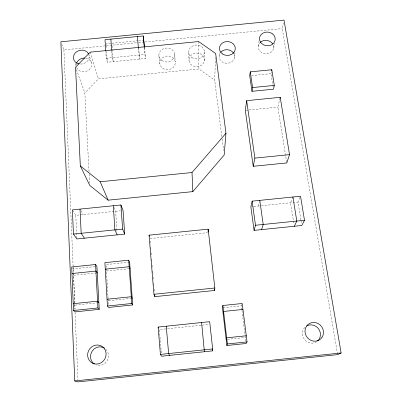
<?xml version="1.0" encoding="UTF-8"?>
<svg xmlns="http://www.w3.org/2000/svg" width="402" height="402" viewBox="0 0 402 402"><rect width="100%" height="100%" fill="white"/><g stroke="black" fill="none" stroke-linecap="round" stroke-linejoin="round"><path stroke-width="0.3" stroke-dasharray="2.01 1.51" d="M204.387 60.787A7.749 6.839 -1.6 0 0 193.804 53.572A7.749 6.839 -1.6 0 0 191.95 65.32A7.749 6.839 -1.6 0 0 204.387 60.787L204.447 51.044M221.814 136.464L214.683 80.209L215.517 57.235M219.15 55.541L219.321 51.838M234.527 57.38L234.964 52.461M258.275 46.069L258.978 41.381M273.621 48.094L274.516 43.431M273.109 86.807L271.018 73.656L271.35 71.978M337.499 354.006L282.259 28.602L283.38 23.135M286.686 162.318L277.857 107.133L279.817 99.058M258.27 206.065L259.315 202.075M241.903 309.912L241.391 305.832L242.2 303.5M292.937 197.005L290.571 202.789L294.003 224.411M300.887 219.944L297.977 202.035L300.073 197.292M245.823 341.087L245.371 337.479L245.823 336.63M89.028 171.689L84.842 92.998L98.41 78.827L198.915 68.958L214.683 80.209M131.59 298.319L108.244 300.731L107.339 299.606M98.259 302.716L74.867 305.133L73.234 303.686M223.08 307.731L241.391 305.832M200.985 325.248L159.363 329.58L161.388 353.735M202.211 325.123L208.874 324.429M227.391 339.358L245.371 337.479M251.471 206.754L253.325 206.568M253.943 206.502L260.752 205.814M261.375 205.749L297.977 202.035M150.047 238.532L207.437 232.683M129.625 262.159L106.098 264.571L106.304 268.094M72.511 267.913L73.325 268.848L96.274 266.496M106.48 271.033L130.087 268.611M96.626 272.968L73.596 275.33L72.787 274.43M72.697 210.372L75.792 215.321L120.59 210.789M251.546 75.576L271.018 73.656M245.918 110.304L248.376 110.058M248.989 109.997L277.857 107.133M110.721 43.386L106.073 43.838L106.319 47.526M111.887 43.275L137.484 40.778M138.69 40.662L143.911 40.155M61.742 44.114L63.913 49.883L105.711 45.808M106.334 45.748L138.152 42.647M138.775 42.587L144.388 42.039M145.011 41.979L282.259 28.602M106.234 58.26L144.906 54.481L145.544 58.521L107.304 62.26L106.234 58.26L105.781 51.446M80.902 210.598L83.229 214.573M114.007 207.407L115.635 211.286L116.786 228.653M76.37 69.566L84.842 92.998M75.174 63.496L75.973 65.722M91.299 62.4L88.842 54.531A7.955 6.914 -13.7 0 1 80.129 64.044M90.229 52.149L98.41 78.827M300.987 220.562L301.49 223.648M222.13 138.936L223.618 150.685M241.979 310.495L245.215 336.248M158.901 55.858L159.845 63.722M144.564 47.501L145.544 58.521M144.303 47.687L144.906 54.481M138.735 48.069L139.68 59.094L138.394 48.265M150.253 241.034L150.408 242.908M150.77 247.28L150.926 249.155M151.237 252.903L151.443 255.401M151.755 259.149L151.911 261.024M152.273 265.395L152.428 267.27M152.74 271.018L152.946 273.516M153.257 277.264L153.413 279.139M153.775 283.51L153.981 286.013M154.242 289.133L154.448 291.636M174.659 54.099L175.262 61.993M112.057 45.727L112.274 48.798M112.314 49.411L113.178 61.687L112.173 57.682L111.701 50.868M106.565 51.21L107.304 62.26M116.826 229.271L117.027 232.371M106.339 268.682L108.098 298.259M108.133 298.877L108.495 304.997M89.159 174.187L89.656 183.553M75.792 215.321L76.827 238.341M73.325 268.848L73.471 272.385M73.496 272.973L75.048 309.414M63.913 49.883L73.094 266.008M73.119 266.632L73.36 272.27M73.385 272.898L74.928 309.233M75.058 312.364L77.933 380.021M188.719 52.808L189.015 60.727M198.638 41.567L198.915 68.958M85.586 58.139A7.784 6.794 -13.9 0 1 91.666 64.762A7.784 6.794 -13.9 0 1 84.963 71.641A7.784 6.794 -13.9 0 1 76.571 67.385M76.219 65.049A7.784 6.794 -13.9 0 1 76.395 63.858M273.29 45.175A7.744 6.749 5.7 0 1 264.662 53.737A7.744 6.749 5.7 0 1 259.787 42.873M316.696 341.74A9.367 8.814 52 0 1 304.259 339.112A9.367 8.814 52 0 1 305.746 326.555M105.937 349.308A9.412 8.899 -62.4 0 1 106.967 361.026A9.412 8.899 -62.4 0 1 95.972 364.855M233.974 53.878A7.754 6.824 1.8 0 1 226.864 63.31A7.754 6.824 1.8 0 1 219.673 53.828M162.704 68.325A7.759 6.849 -5 0 0 175.217 63.787A7.759 6.849 -5 0 0 164.75 56.546A7.759 6.849 -5 0 0 162.704 68.325M161.82 60.541A7.929 6.97 -4.9 0 0 174.609 55.918A7.929 6.97 -4.9 0 0 163.915 48.557A7.929 6.97 -4.9 0 0 161.82 60.541M191.714 57.476A7.924 6.96 -1.6 0 0 204.432 52.863A7.924 6.96 -1.6 0 0 193.608 45.521A7.924 6.96 -1.6 0 0 191.714 57.476"/><path stroke-width="0.6" d="M204.392 351.73L201.583 322.535M208.075 232.039L208.166 229.15L149.067 235.175L153.946 294.289L154.865 296.631L214.613 290.46L214.844 288.003L208.166 229.15M225.959 133.268L224.165 155.011L192.839 191.618L108.143 200.176L89.757 185.428L80.325 165.946L75.521 67.224L90.229 52.149L198.638 41.567L215.653 53.506L225.959 133.268L192.025 172.523L192.839 191.618M250.26 71.857L249.722 75.757L252.004 91.319L273.491 89.194L274.305 85.42L271.797 69.742L250.26 71.857L252.577 87.566L252.004 91.319M246.657 100.656L245.305 110.364L253.225 166.312L286.782 162.941L289.525 154.639L280.234 97.329L246.657 100.656L254.878 158.117L253.225 166.312M212.367 350.896L212.653 348.951L209.678 321.69L158.132 327.052L160.413 354.418L161.594 356.212L212.367 350.896L212.231 349.665M222.889 305.5L222.472 307.796L226.854 345.509L246.13 343.494L247.054 341.911L242.2 303.5L222.889 305.5L227.371 343.971L226.854 345.509M223.15 313.635L223.582 311.455L242.949 309.445M271.576 70.858L271.797 69.742M252.154 201.141L250.853 206.819L254.084 230.371L301.791 225.502L304.49 220.266L300.54 196.236L252.154 201.141L255.491 225.261L254.084 230.371M279.958 98.48L280.234 97.329M226.155 339.489L226.653 337.826L246.275 335.776M261.591 229.602L263.204 224.472L259.767 200.367M294.294 226.266L296.792 221.05L292.937 197.005M317.495 341.067L318.781 339.755A9.367 8.814 52 0 0 318.042 328.153A9.367 8.814 52 0 0 306.706 325.921M341.127 352.971L337.605 354.629L78.013 381.9L74.752 380.95L60.873 41.803L284.003 20.1L341.127 352.971L74.752 380.95M153.946 294.289L214.844 288.003M107.038 299.234L131.308 296.726L132.203 298.259M73.234 303.686L97.55 301.178L98.872 302.651M107.44 306.012L131.786 303.495L132.68 304.947L108.64 307.435L107.44 306.012L104.887 262.647L128.71 260.205L129.625 262.159L132.68 304.947M73.516 310.495L97.917 307.967L99.239 309.364L75.154 311.857L73.516 310.495L71.702 266.973L95.57 264.526L96.897 266.431L99.239 309.364M227.371 343.971L247.054 341.911M160.413 354.418L212.653 348.951M73.44 234.09L122.6 229.09L124.71 234.09L76.852 238.959L73.44 234.09L72.39 209.879L120.937 204.97L123.062 210.537L124.71 234.09M255.491 225.261L304.49 220.266M105.274 269.179L129.173 266.727L130.087 268.611M71.973 273.531L95.922 271.074L97.249 272.903M254.878 158.117L289.525 154.639M80.325 165.946L100.173 181.759L192.025 172.523M252.577 87.566L274.305 85.42M144.564 47.501L143.263 35.954L104.997 39.677L105.741 50.828M94.52 364.016L93.49 363.338A9.412 8.899 -62.4 0 1 92.435 350.745A9.412 8.899 -62.4 0 1 104.59 348.212M84.385 238.195L81.179 233.301L80.028 209.105M169.584 355.373L168.634 353.559L166.247 326.208M158.132 327.052L158.624 328.062M117.193 234.853L114.877 229.874L113.309 205.739M100.173 181.759L108.143 200.176M149.067 235.175L149.393 236.296M214.467 289.214L214.613 290.46M143.263 35.954L144.248 47.069M137.394 36.527L138.343 47.647M154.76 295.38L154.865 296.631M128.71 260.205L131.786 303.495M110.877 39.105L111.655 50.25M120.937 204.97L122.6 229.09M95.57 264.526L97.917 307.967M76.571 63.275A7.784 6.794 -13.9 0 1 78.239 60.617L79.782 59.385A7.784 6.794 -13.9 0 1 84.586 58.064M260.22 42.431A7.744 6.749 5.7 0 1 268.837 40.909L270.591 41.818A7.744 6.749 5.7 0 1 272.762 44.084M220.683 52.295A7.754 6.824 1.8 0 1 233.683 53.345M79.119 63.908A7.955 6.914 -13.7 0 1 75.496 52.722L77.073 51.466A7.955 6.914 -13.7 0 1 88.601 53.979M321.786 337.725L320.133 339.419A9.608 9.03 51.3 0 1 305.279 333.615A9.608 9.03 51.3 0 1 315.942 322.716A9.608 9.03 51.3 0 1 321.786 337.725M272.089 33.542L270.295 32.622A7.914 6.864 5.6 0 0 259.451 39.105A7.914 6.864 5.6 0 0 271.064 45.079A7.914 6.864 5.6 0 0 272.089 33.542M92.651 363.232L90.661 361.911A9.658 9.12 -61.7 0 1 93.259 345.941A9.658 9.12 -61.7 0 1 106.098 354.428A9.658 9.12 -61.7 0 1 92.651 363.232M222.597 53.989A7.924 6.94 1.7 0 0 235.235 49.386A7.924 6.94 1.7 0 0 224.286 42.064A7.924 6.94 1.7 0 0 222.597 53.989"/></g></svg>
